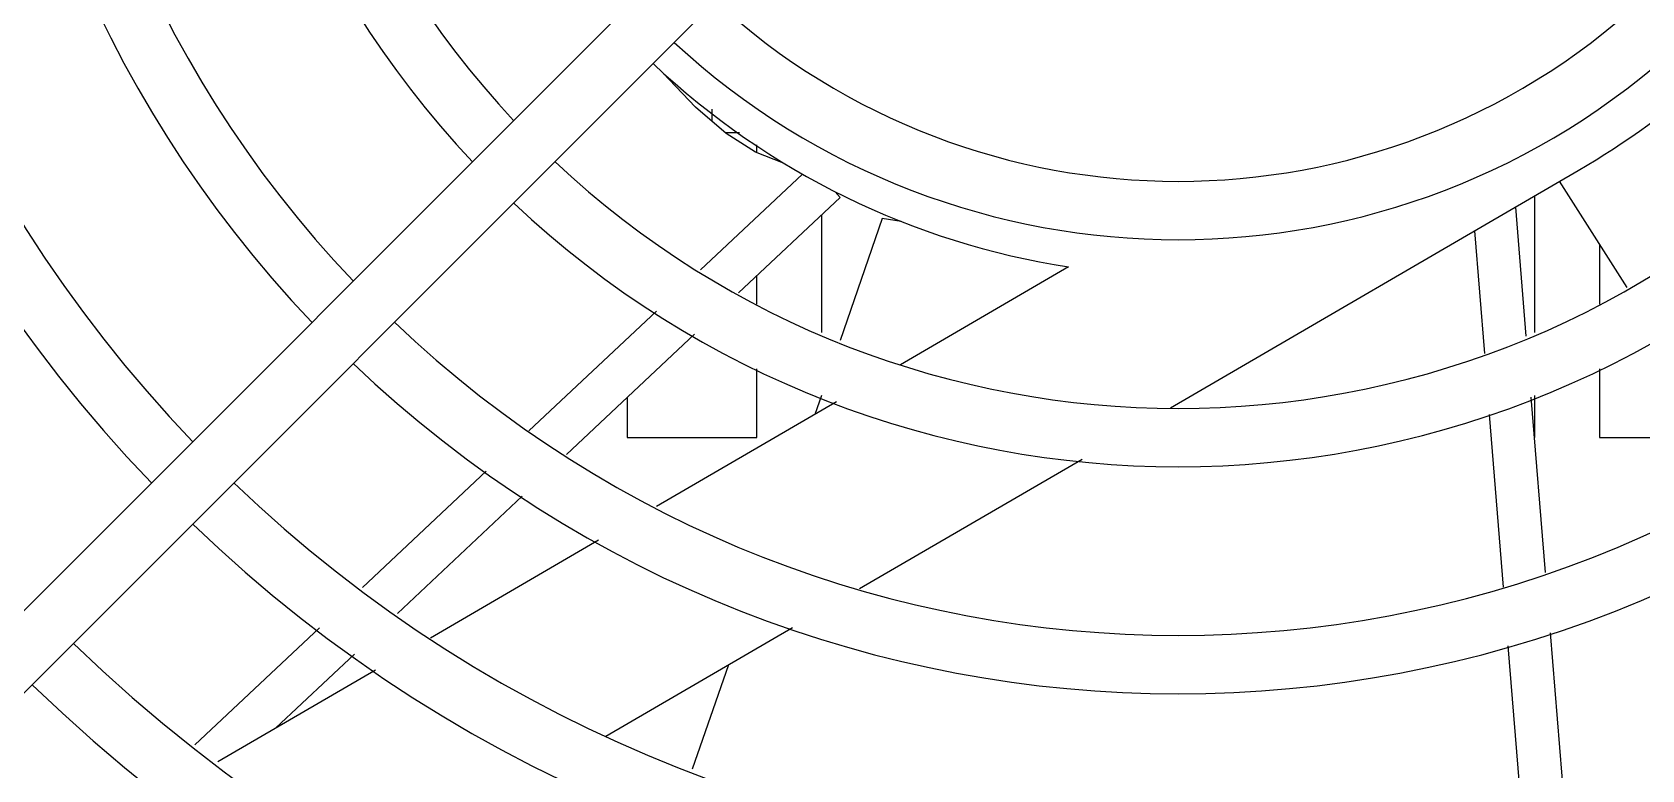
# Model space of a CAD drawing. Header units: millimetres. Extents: x -3 to 101, y -1 to 134.
# Drawn here: x 21.755 to 26.72, y 34.776 to 37.05 of the extents above; entities that cross this region are included whole.
import ezdxf

# ---------------------------------------------------------------- set-up
doc = ezdxf.new("R2010")
doc.units = ezdxf.units.MM

msp = doc.modelspace()

# ---------------------------------------------------------------- linework, layer by layer
for p, q in [((24.5193, 38.0565), (20.3829, 33.9202)), ((24.6465, 37.9293), (20.5102, 33.793)), ((23.8525, 36.7749), (23.8525, 36.8126)), ((23.8925, 36.7405), (23.9365, 36.7405)), ((23.99, 36.6783), (23.99, 36.7025)), ((24.1309, 36.6122), (23.8167, 36.3174)), ((25.2664, 35.8919), (26.5244, 36.6233)), ((24.2472, 36.5406), (24.2321, 36.5578)), ((26.39, 36.1235), (26.39, 36.5452)), ((26.4654, 36.5901), (26.674, 36.2626)), ((24.2472, 36.5406), (23.9335, 36.2458)), ((26.3304, 36.5105), (26.3628, 36.1122)), ((24.19, 36.4869), (24.19, 36.1235)), ((24.3767, 36.4757), (24.2477, 36.0996)), ((24.4359, 36.4661), (24.3767, 36.4757)), ((26.2041, 36.437), (26.2346, 36.0591)), ((26.59, 36.3945), (26.59, 36.2112)), ((23.99, 36.2112), (23.99, 36.2989)), ((24.9522, 36.3261), (24.4337, 36.0246)), ((23.6811, 36.19), (23.2872, 35.8203)), ((23.798, 36.1184), (23.4035, 35.7475)), ((23.99, 35.8), (23.99, 36.0121)), ((26.59, 36.0121), (26.59, 35.8)), ((23.59, 35.9228), (23.59, 35.8)), ((24.2366, 35.91), (23.6813, 35.5871)), ((24.1894, 35.9295), (24.1692, 35.8708)), ((26.3781, 35.9244), (26.4222, 35.3842)), ((26.39, 35.8), (26.39, 35.9293)), ((26.2497, 35.8712), (26.2927, 35.3387)), ((23.59, 35.8), (23.99, 35.8)), ((26.59, 35.8), (26.9686, 35.8)), ((24.3072, 35.3341), (24.9938, 35.7333)), ((23.155, 35.6961), (22.7738, 35.3381)), ((23.2669, 35.6191), (22.8819, 35.2572)), ((23.5024, 35.4831), (22.9833, 35.1813)), ((22.6409, 35.2133), (22.2571, 34.8527)), ((23.5249, 34.8793), (24.1005, 35.2139)), ((26.3074, 35.1579), (26.35, 34.6331)), ((26.4374, 35.1974), (26.481, 34.6624)), ((22.7491, 35.1323), (22.5058, 34.9037)), ((22.8146, 35.0832), (22.3275, 34.8)), ((23.9028, 35.099), (23.791, 34.7773))]:
    msp.add_line(p, q)
msp.add_lwpolyline([(24.073, 36.6463), (23.9865, 36.6796), (23.896, 36.7375), (23.8009, 36.8192), (23.7007, 36.9248)])
for centre, radius, start, end in [((25.29, 38.7), 4.39, 136.1756, 223.8244), ((25.29, 38.7), 4.21, 136.2259, 223.7741), ((25.29, 38.7), 3.69, 136.4027, 223.5973), ((25.29, 38.7), 3.51, 136.4745, 223.5255), ((25.29, 38.7), 2.99, 136.7317, 223.2683), ((25.29, 38.7), 2.81, 136.8427, 223.1573), ((25.29, 38.7), 2.11, 227.447, 312.553), ((25.29, 38.7), 2.29, 227.2603, 312.7397), ((25.318, 38.6981), 2.4, 226.6521, 261.2334), ((25.318, 38.6981), 2.4, 300.1758, 312.4076), ((25.29, 38.7), 2.81, 226.8427, 313.1573), ((25.29, 38.7), 2.99, 226.7317, 313.2683), ((25.29, 38.7), 3.51, 226.4685, 313.5315), ((25.29, 38.7), 3.69, 226.3967, 313.6033), ((25.29, 38.7), 4.21, 226.2259, 313.7741), ((25.29, 38.7), 4.39, 226.1756, 313.8244), ((25.29, 38.7), 4.91, 226.0511, 313.9489), ((25.29, 38.7), 5.09, 226.0168, 313.9832)]:
    msp.add_arc(centre, radius, start, end)

doc.saveas('drawing.dxf')
